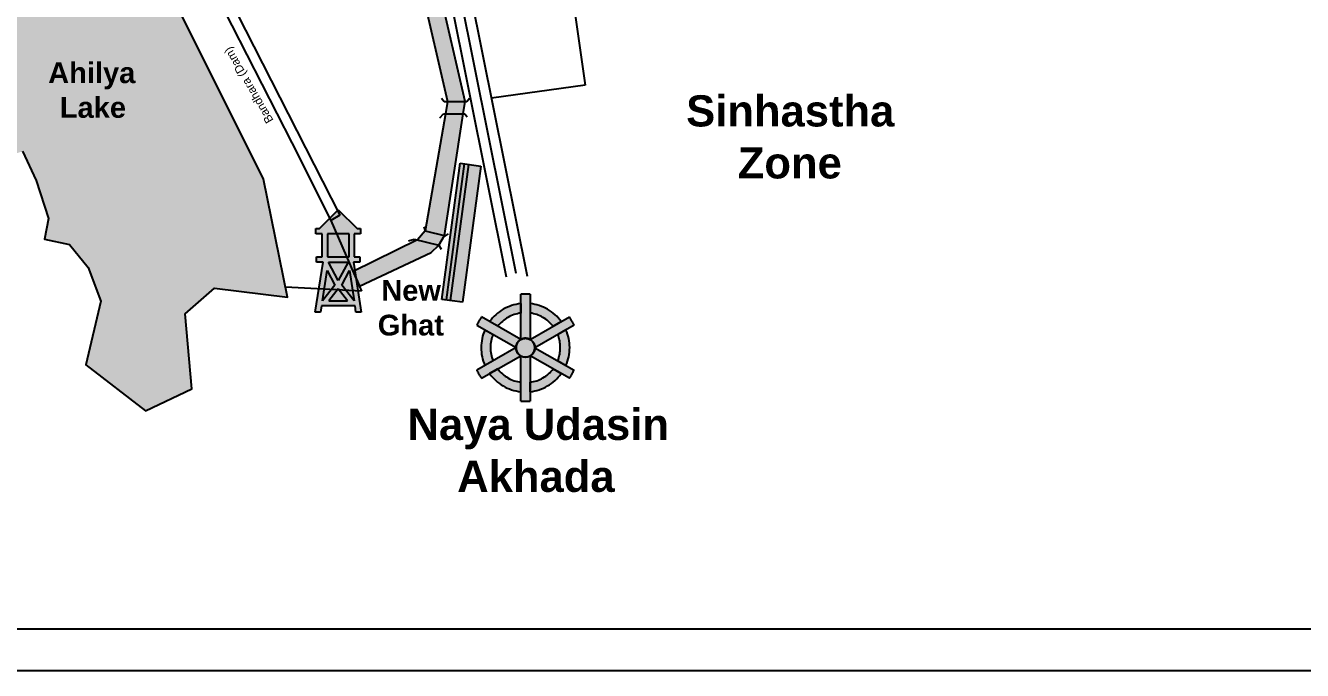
# Model space of a CAD drawing. Header units: metres. Extents: x 125.25 to 127.94, y 109.47 to 110.92.
# Drawn here: x 125.4898 to 125.7969, y 109.4658 to 109.6209 of the extents above; entities that cross this region are included whole.
import ezdxf

# ---------------------------------------------------------------- set-up
doc = ezdxf.new("R2010")
doc.units = ezdxf.units.M
doc.linetypes.add('DASHED2', pattern=[0.375, 0.25, -0.125])
doc.linetypes.add('DASHEDX2', pattern=[38.099999999999994, 25.4, -12.7])
doc.styles.get("Standard").update_dxf_attribs({"font": 'arial.ttf'})
pattern_1 = [(0, (0, 0), (0, 6.985), [5.08, -1.905]), (90, (0, 0), (-6.985, 4.277078946022131e-16), [5.08, -1.905])]

# ---------------------------------------------------------------- blocks, each defined once
blk = doc.blocks.new('A$C41FF0212')
at = {"linetype": 'DASHEDX2', "true_color": 0xffffff, "transparency": 33554687}
h = blk.add_hatch(color=7, dxfattribs=at)
h.dxf.hatch_style = 1
edge = h.paths.add_edge_path()
edge.add_line((0.009810053648588224, 0.02023095741278836), (0.009807084236798356, 0.01053818119704282))
edge.add_arc((0.008810050707553271, 0.008816867412440125), 0.001989220199852741, 59.9193663883004, 120.0806349087099)
edge.add_line((0.007813017139342635, 0.01053818117447288), (0.007810053648588224, 0.02023095741278836))
edge.add_arc((0.008810053648588223, 0.008810029477800203), 0.01146462362645163, 84.99602569108208, 95.00397430891792, ccw=False)
edge = h.paths.add_edge_path()
edge.add_line((0.009807087214203676, 0.01053817947927114), (0.01820807795371283, 0.01537621056397809))
edge.add_arc((0.008810053648588227, 0.008810029477800182), 0.01146462362645165, 24.93315632470302, 34.9411049425388, ccw=False)
edge.add_line((0.01920617681180591, 0.01364306352189733), (0.01080518607229675, 0.008805032437190382))
edge.add_arc((0.008876963372191574, 0.008848561995297174), 0.001928713976625326, 358.70676949753, 421.1674917697118)
edge = h.paths.add_edge_path()
edge.add_line((0.01080518607229675, 0.008805032437190382), (0.01921446167699539, 0.003994856742102139))
edge.add_arc((0.00881005364858819, 0.008810029477800227), 0.0114646236264517, 325.15729421149143, 335.1652428293271, ccw=False)
edge.add_line((0.01821934077739304, 0.00225999813253921), (0.009810053648588222, 0.0070835943187085))
edge.add_arc((0.00889229840302597, 0.008762485264074324), 0.001913360785944036, 298.66294626811, 361.2741843655108)
edge = h.paths.add_edge_path()
edge.add_line((0.009810053648588224, 0.007083594318708501), (0.009810053648588219, -0.002610898457187993))
edge.add_arc((0.008810053648588221, 0.00881002947780018), 0.01146462362645164, 264.99602569108214, 275.00397430891786, ccw=False)
edge.add_line((0.007810053648588224, -0.002610898457187993), (0.007810053648588221, 0.007083594318708499))
edge.add_arc((0.008810053648588223, 0.008780995651962845), 0.0019700688531454, 239.496135826314, 300.503864173686)
edge = h.paths.add_edge_path()
edge.add_line((0.006814656138358171, 0.00881829426345854), (-0.00159435437981895, 0.003994856742102139))
edge.add_arc((0.008810053648588253, 0.008810029477800227), 0.0114646236264517, 204.8347571706728, 214.8427057885085)
edge.add_line((-0.0005992334802165968, 0.00225999813253921), (0.00781005364858822, 0.0070835943187085))
edge.add_arc((0.008738579878051298, 0.008769334124422391), 0.001924546609300286, 178.5422478274661, 241.1534859248669, ccw=False)
edge = h.paths.add_edge_path()
edge.add_line((0.007813020082972766, 0.01053817947927114), (-0.0005879706565363914, 0.01537621056397809))
edge.add_arc((0.008810053648588216, 0.008810029477800182), 0.01146462362645165, 145.0588950574612, 155.0668436752969)
edge.add_line((-0.00158606951462947, 0.01364306352189733), (0.006814656138358171, 0.00881829426345854))
edge.add_arc((0.008732075451129296, 0.008854977589945533), 0.001917770186291842, 118.63530476575451, 181.0960270379363, ccw=False)
at = {"linetype": 'DASHEDX2', "transparency": 33554687}
h = blk.add_hatch(color=20, dxfattribs=at)
h.dxf.hatch_style = 1
edge = h.paths.add_edge_path()
edge.add_line((0.007810053648588219, 0.01822167653824538), (0.007810053648588219, 0.01620736723435694))
edge.add_arc((0.008810053648588216, 0.008810029477800184), 0.007464623626451644, 97.69878825760865, 142.3640811087704)
edge.add_line((0.002898766051610421, 0.01336824018271462), (0.001153218945675414, 0.01437348009074328))
edge.add_arc((0.00881005364858822, 0.008810029477800182), 0.00946462362645165, 96.06499769183557, 143.9978716745435, ccw=False)
edge = h.paths.add_edge_path()
edge.add_line((0.009810053648588224, 0.01822167653824538), (0.009810053648588224, 0.01620736723435694))
edge.add_arc((0.008810053648588227, 0.008810029477800184), 0.007464623626451644, 37.63591889122961, 82.30121174239127, ccw=False)
edge.add_line((0.01472134124556602, 0.01336824018271462), (0.01646688835150103, 0.01437348009074328))
edge.add_arc((0.008810053648588223, 0.008810029477800182), 0.00946462362645165, 36.0021283254565, 83.93500230816441)
edge = h.paths.add_edge_path()
edge.add_line((0.01746498720959411, 0.01264033304866252), (0.0157194401036591, 0.01163509314063386))
edge.add_arc((0.008810053648588223, 0.008810029477800189), 0.007464623626451644, -22.139943221981923, 22.238342376012213, ccw=False)
edge.add_line((0.01572428164579309, 0.005996836081098064), (0.01747155256487988, 0.004994595437816641))
edge.add_arc((0.008810053648588225, 0.008810029477800189), 0.009464623626451646, 336.226266212245, 383.8721329417853)
edge = h.paths.add_edge_path()
edge.add_line((0.009810053648588224, -0.0006016175826450108), (0.00981005364858822, 0.001412691721243432))
edge.add_arc((0.008810053648588223, 0.008810029477800189), 0.007464623626451648, 277.6987882576087, 322.4624802628007)
edge.add_line((0.01472916074619075, 0.004261977471535136), (0.01647643166527753, 0.003259736828253713))
edge.add_arc((0.008810053648588223, 0.008810029477800189), 0.00946462362645165, 276.0649976918356, 324.0962708285738, ccw=False)
edge = h.paths.add_edge_path()
edge.add_line((0.007810053648588219, -0.0006016175826450108), (0.007810053648588222, 0.001412691721243432))
edge.add_arc((0.00881005364858822, 0.008810029477800189), 0.007464623626451648, 217.5375197371993, 262.30121174239133, ccw=False)
edge.add_line((0.002890946550985696, 0.004261977471535136), (0.001143675631898908, 0.003259736828253713))
edge.add_arc((0.00881005364858822, 0.008810029477800189), 0.00946462362645165, 215.9037291714262, 263.9350023081644)
edge = h.paths.add_edge_path()
edge.add_line((0.0001551200875823354, 0.01264033304866252), (0.001900667193517343, 0.01163509314063386))
edge.add_arc((0.008810053648588218, 0.008810029477800189), 0.007464623626451643, 157.7616576239878, 202.139943221982)
edge.add_line((0.00189582565138335, 0.005996836081098064), (0.0001485547322965623, 0.004994595437816641))
edge.add_arc((0.008810053648588218, 0.008810029477800189), 0.009464623626451646, 156.1278670582147, 203.773733787755, ccw=False)
at = {"linetype": 'DASHEDX2', "true_color": 0xffffff, "transparency": 33554687}
h = blk.add_hatch(color=7, dxfattribs=at)
h.dxf.hatch_style = 1
edge = h.paths.add_edge_path()
edge.add_line((0.009807087214203676, 0.01053817947927114), (0.01820807795371283, 0.01537621056397809))
edge.add_arc((0.008810053648588227, 0.008810029477800182), 0.01146462362645165, 24.93315632470302, 34.9411049425388, ccw=False)
edge.add_line((0.01920617681180591, 0.01364306352189733), (0.01080518607229675, 0.008805032437190382))
edge.add_arc((0.008876963372191574, 0.008848561995297174), 0.001928713976625326, 358.70676949753, 421.1674917697118)
at = {"linetype": 'DASHEDX2', "true_color": 0xcc3300, "transparency": 33554687}
h = blk.add_hatch(color=22, dxfattribs=at)
h.dxf.hatch_style = 1
edge = h.paths.add_edge_path()
edge.add_arc((0.008810053648588221, 0.008780995651962838), 0.002025091960450592, 0, 360)
at = {"color": 18, "linetype": 'DASHEDX2', "true_color": 0x000000}
for points in [[(0.009810053648588224, 0.02023095741278836), (0.009807084236798356, 0.01053818119704282, 0.2687035224409885), (0.007813017139342635, 0.01053818117447288), (0.007810053648588224, 0.02023095741278836, -0.04369569146346969)], [(0.007810053648588219, 0.01822167653824538), (0.007810053648588219, 0.01620736723435694, 0.1973945879906858), (0.002898766051610421, 0.01336824018271462), (0.001153218945675414, 0.01437348009074328, -0.2122504552456015)], [(0.009810053648588224, 0.01822167653824538), (0.009810053648588224, 0.01620736723435694, -0.1973945879906858), (0.01472134124556602, 0.01336824018271462), (0.01646688835150103, 0.01437348009074328, 0.2122504552456015)], [(0.0001551200875823354, 0.01264033304866252), (0.001900667193517343, 0.01163509314063386, 0.1960938078674019), (0.00189582565138335, 0.005996836081098064), (0.0001485547322965623, 0.004994595437816641, -0.2109420802666859)], [(0.01746498720959411, 0.01264033304866252), (0.0157194401036591, 0.01163509314063386, -0.1960938078674019), (0.01572428164579309, 0.005996836081098064), (0.01747155256487988, 0.004994595437816641, 0.2109420802666859)], [(0.007810053648588219, -0.0006016175826450108), (0.007810053648588222, 0.001412691721243432, -0.1978407024874488), (0.002890946550985696, 0.004261977471535136), (0.001143675631898908, 0.003259736828253713, 0.2126991856762388)], [(0.009810053648588224, -0.0006016175826450108), (0.00981005364858822, 0.001412691721243432, 0.1978407024874488), (0.01472916074619075, 0.004261977471535136), (0.01647643166527753, 0.003259736828253713, -0.2126991856762388)]]:
    blk.add_lwpolyline(points, format="xyb", close=True, dxfattribs=at)
for points in [[(0.007813020082972766, 0.01053817947927114), (-0.0005879706565363914, 0.01537621056397809, 0.04369569146346959), (-0.00158606951462947, 0.01364306352189733), (0.006814656138358171, 0.00881829426345854, -0.2794906431650335), (0.007813017139342633, 0.01053818117447287)], [(0.009807087214203676, 0.01053817947927114), (0.01820807795371283, 0.01537621056397809, -0.04369569146346959), (0.01920617681180591, 0.01364306352189733), (0.01080518607229675, 0.008805032437190382, 0.2794906431650335), (0.009807087214203676, 0.01053817947927114)], [(0.006814656138358171, 0.00881829426345854, -0.001681654276185364), (0.006814656138358171, 0.00881829426345854), (-0.00159435437981895, 0.003994856742102139, 0.04369569146346952), (-0.0005992334802165968, 0.00225999813253921), (0.00781005364858822, 0.0070835943187085, -0.2801988244140493), (0.006814656138358171, 0.00881829426345854)], [(0.01080518607229675, 0.008805032437190382, 0.001681654276185364), (0.01080518607229675, 0.008805032437190382), (0.01921446167699539, 0.003994856742102139, -0.04369569146346952), (0.01821934077739304, 0.00225999813253921), (0.009810053648588222, 0.0070835943187085, 0.2801988244140493), (0.01080518607229675, 0.008805032437190382)], [(0.009810053648588224, 0.007083594318708501), (0.009810053648588219, -0.002610898457187993, -0.04369569146346952), (0.007810053648588224, -0.002610898457187993), (0.007810053648588221, 0.0070835943187085, 0.2726675198910545), (0.009810053648588224, 0.007083594318708501)]]:
    blk.add_lwpolyline(points, format="xyb", dxfattribs=at)
blk.add_circle((0.008810053648588221, 0.008780995651962838), 0.002025091960450592, dxfattribs=at)
blk = doc.blocks.new('A$C56430FAB')
at = {"linetype": 'DASHEDX2', "transparency": 33554687}
h = blk.add_hatch(dxfattribs=at)
h.set_pattern_fill('ANGLE', color=5)
h.set_pattern_definition(pattern_1)
h.paths.add_polyline_path([(0.002015567296098197, 0.04025865858996269), (0.01104399745372575, 0.04926702189254684), (0.02007242761135104, 0.04025865858996495), (0.0217756102971407, 0.04025865858996269), (0.0217756102971407, 0.03775865858996497), (0.01874633777660506, 0.03775865858997918), (0.01874633777663348, 0.02669373815201936), (0.02145790485008092, 0.02669373815201936), (0.02145790485008092, 0.02414622878869466), (0.01836426736861085, 0.02414622878869466), (0.0220879949074515, 0), (0.01955844148631058, 0), (0.01909651249991384, 0.002995343476001722), (0.01104399745372575, 0.002995343476015933), (0.002991482407546304, 0.002995343476001718), (0.002529553421140918, 0), (0, 0), (0.003723727538840649, 0.02414622878869466), (0.0006300900573705803, 0.02414622878869466), (0.0006300900573705803, 0.02669373815201936), (0.003341657130818021, 0.02669373815201936), (0.003341657130846442, 0.03775865858996898), (0.0003123846103108008, 0.03775865858996497), (0.0003123846103108008, 0.04025865858996269)])
h = blk.add_hatch(dxfattribs=at)
h.set_pattern_fill('ANGLE', color=5)
h.set_pattern_definition(pattern_1)
h.paths.add_polyline_path([(0.002015567296098197, 0.04025865858996269), (0.01104399745372575, 0.04926702189254684), (0.02007242761135104, 0.04025865858996495), (0.0217756102971407, 0.04025865858996269), (0.0217756102971407, 0.03775865858996497), (0.01874633777660506, 0.03775865858997918), (0.01874633777663348, 0.02669373815201936), (0.02145790485008092, 0.02669373815201936), (0.02145790485008092, 0.02414622878869466), (0.01836426736861085, 0.02414622878869466), (0.0220879949074515, 0), (0.01955844148631058, 0), (0.01909651249991384, 0.002995343476001722), (0.01104399745372575, 0.002995343476015933), (0.002991482407546304, 0.002995343476001718), (0.002529553421140918, 0), (0, 0), (0.003723727538840649, 0.02414622878869466), (0.0006300900573705803, 0.02414622878869466), (0.0006300900573705803, 0.02669373815201936), (0.003341657130818021, 0.02669373815201936), (0.003341657130846442, 0.03775865858996898), (0.0003123846103108008, 0.03775865858996497), (0.0003123846103108008, 0.04025865858996269)])
h.paths.add_polyline_path([(0.005841657130815747, 0.02669373815201936), (0.01104399745372575, 0.02669373815201936), (0.01624633777663576, 0.02669373815201936), (0.01624633777663575, 0.03775865858997229), (0.01104399745372575, 0.03775865858997918), (0.00584165713081575, 0.03775865858997229)], flags=16)
h.paths.add_polyline_path([(0.01646811103091956, 0.02003901344290485), (0.01871097325366122, 0.005495343475985237), (0.01273238490196604, 0.01307653299075184)], flags=16)
h.paths.add_polyline_path([(0.006560870465686078, 0.005495343475997039), (0.01104399745372575, 0.005495343476013659), (0.01552712444177473, 0.005495343475985237), (0.01104399745372575, 0.01118020306418543)], flags=16)
h.paths.add_polyline_path([(0.00337702165380121, 0.005495343475999098), (0.005619883876505583, 0.020039013442954), (0.00935561000548546, 0.01307653299075184)], flags=16)
h.paths.add_polyline_path([(0.01583471394746994, 0.02414622878869466), (0.01104399745372575, 0.01521750414759993), (0.006253280959981566, 0.02414622878869466), (0.01104399745372575, 0.02414622878869466)], flags=16)
h = blk.add_hatch(color=5, dxfattribs=at)
h.dxf.hatch_style = 1
h.paths.add_polyline_path([(0.002015567296098197, 0.04025865858996269), (0.01104399745372575, 0.04926702189254684), (0.02007242761135104, 0.04025865858996495), (0.0217756102971407, 0.04025865858996269), (0.0217756102971407, 0.03775865858996497), (0.01874633777660506, 0.03775865858997918), (0.01874633777663348, 0.02669373815201936), (0.02145790485008092, 0.02669373815201936), (0.02145790485008092, 0.02414622878869466), (0.01836426736861085, 0.02414622878869466), (0.0220879949074515, 0), (0.01955844148631058, 0), (0.01909651249991384, 0.002995343476001722), (0.01104399745372575, 0.002995343476015933), (0.002991482407546304, 0.002995343476001718), (0.002529553421140918, 0), (0, 0), (0.003723727538840649, 0.02414622878869466), (0.0006300900573705803, 0.02414622878869466), (0.0006300900573705803, 0.02669373815201936), (0.003341657130818021, 0.02669373815201936), (0.003341657130846442, 0.03775865858996898), (0.0003123846103108008, 0.03775865858996497), (0.0003123846103108008, 0.04025865858996269)])
h.paths.add_polyline_path([(0.005841657130815747, 0.02669373815201936), (0.01104399745372575, 0.02669373815201936), (0.01624633777663576, 0.02669373815201936), (0.01624633777663575, 0.03775865858997229), (0.01104399745372575, 0.03775865858997918), (0.00584165713081575, 0.03775865858997229)], flags=16)
h.paths.add_polyline_path([(0.01646811103091956, 0.02003901344290485), (0.01871097325366122, 0.005495343475985237), (0.01273238490196604, 0.01307653299075184)], flags=16)
h.paths.add_polyline_path([(0.006560870465686078, 0.005495343475997039), (0.01104399745372575, 0.005495343476013659), (0.01552712444177473, 0.005495343475985237), (0.01104399745372575, 0.01118020306418543)], flags=16)
h.paths.add_polyline_path([(0.00337702165380121, 0.005495343475999098), (0.005619883876505583, 0.020039013442954), (0.00935561000548546, 0.01307653299075184)], flags=16)
h.paths.add_polyline_path([(0.01583471394746994, 0.02414622878869466), (0.01104399745372575, 0.01521750414759993), (0.006253280959981566, 0.02414622878869466), (0.01104399745372575, 0.02414622878869466)], flags=16)
at = {"linetype": 'DASHEDX2', "true_color": 0xffffff, "transparency": 33554687}
h = blk.add_hatch(dxfattribs=at)
h.set_pattern_fill('ANGLE')
h.set_pattern_definition(pattern_1)
h.paths.add_polyline_path([(0.005841657130815747, 0.02669373815201936), (0.01104399745372575, 0.02669373815201936), (0.01624633777663576, 0.02669373815201936), (0.01624633777663575, 0.03775865858997229), (0.01104399745372575, 0.03775865858997918), (0.00584165713081575, 0.03775865858997229)])
h.paths.add_polyline_path([(0.01646811103091956, 0.02003901344290485), (0.01871097325366122, 0.005495343475985237), (0.01273238490196604, 0.01307653299075184)])
h.paths.add_polyline_path([(0.006560870465686078, 0.005495343475997039), (0.01104399745372575, 0.005495343476013659), (0.01552712444177473, 0.005495343475985237), (0.01104399745372575, 0.01118020306418543)])
h.paths.add_polyline_path([(0.00337702165380121, 0.005495343475999098), (0.005619883876505583, 0.020039013442954), (0.00935561000548546, 0.01307653299075184)])
h.paths.add_polyline_path([(0.01583471394746994, 0.02414622878869466), (0.01104399745372575, 0.01521750414759993), (0.006253280959981566, 0.02414622878869466), (0.01104399745372575, 0.02414622878869466)])
h = blk.add_hatch(dxfattribs=at)
h.set_pattern_fill('ANGLE')
h.set_pattern_definition(pattern_1)
h.paths.add_polyline_path([(0.005841657130815747, 0.02669373815201936), (0.01104399745372575, 0.02669373815201936), (0.01624633777663576, 0.02669373815201936), (0.01624633777663575, 0.03775865858997229), (0.01104399745372575, 0.03775865858997918), (0.00584165713081575, 0.03775865858997229)])
h.paths.add_polyline_path([(0.01646811103091956, 0.02003901344290485), (0.01871097325366122, 0.005495343475985237), (0.01273238490196604, 0.01307653299075184)])
h.paths.add_polyline_path([(0.006560870465686078, 0.005495343475997039), (0.01104399745372575, 0.005495343476013659), (0.01552712444177473, 0.005495343475985237), (0.01104399745372575, 0.01118020306418543)])
h.paths.add_polyline_path([(0.00337702165380121, 0.005495343475999098), (0.005619883876505583, 0.020039013442954), (0.00935561000548546, 0.01307653299075184)])
h.paths.add_polyline_path([(0.01583471394746994, 0.02414622878869466), (0.01104399745372575, 0.01521750414759993), (0.006253280959981566, 0.02414622878869466), (0.01104399745372575, 0.02414622878869466)])
h = blk.add_hatch(color=7, dxfattribs=at)
h.dxf.hatch_style = 1
h.paths.add_polyline_path([(0.005841657130815747, 0.02669373815201936), (0.01104399745372575, 0.02669373815201936), (0.01624633777663576, 0.02669373815201936), (0.01624633777663575, 0.03775865858997229), (0.01104399745372575, 0.03775865858997918), (0.00584165713081575, 0.03775865858997229)])
h.paths.add_polyline_path([(0.01646811103091956, 0.02003901344290485), (0.01871097325366122, 0.005495343475985237), (0.01273238490196604, 0.01307653299075184)])
h.paths.add_polyline_path([(0.006560870465686078, 0.005495343475997039), (0.01104399745372575, 0.005495343476013659), (0.01552712444177473, 0.005495343475985237), (0.01104399745372575, 0.01118020306418543)])
h.paths.add_polyline_path([(0.00337702165380121, 0.005495343475999098), (0.005619883876505583, 0.020039013442954), (0.00935561000548546, 0.01307653299075184)])
h.paths.add_polyline_path([(0.01583471394746994, 0.02414622878869466), (0.01104399745372575, 0.01521750414759993), (0.006253280959981566, 0.02414622878869466), (0.01104399745372575, 0.02414622878869466)])
at = {"color": 18, "linetype": 'DASHEDX2', "true_color": 0x000000}
for points in [[(0.002015567296098197, 0.04025865858996269), (0.01104399745372575, 0.04926702189254684), (0.02007242761135104, 0.04025865858996495), (0.0217756102971407, 0.04025865858996269), (0.0217756102971407, 0.03775865858996497), (0.01874633777660506, 0.03775865858997918), (0.01874633777663348, 0.02669373815201936), (0.02145790485008092, 0.02669373815201936), (0.02145790485008092, 0.02414622878869466), (0.01836426736861085, 0.02414622878869466), (0.0220879949074515, 0), (0.01955844148631058, 0), (0.01909651249991384, 0.002995343476001722), (0.01104399745372575, 0.002995343476015933), (0.002991482407546304, 0.002995343476001718), (0.002529553421140918, 0), (0, 0), (0.003723727538840649, 0.02414622878869466), (0.0006300900573705803, 0.02414622878869466), (0.0006300900573705803, 0.02669373815201936), (0.003341657130818021, 0.02669373815201936), (0.003341657130846442, 0.03775865858996898), (0.0003123846103108008, 0.03775865858996497), (0.0003123846103108008, 0.04025865858996269)], [(0.005841657130815747, 0.02669373815201936), (0.01104399745372575, 0.02669373815201936), (0.01624633777663576, 0.02669373815201936), (0.01624633777663575, 0.03775865858997229), (0.01104399745372575, 0.03775865858997918), (0.00584165713081575, 0.03775865858997229)], [(0.00337702165380121, 0.005495343475999098), (0.005619883876505583, 0.020039013442954), (0.00935561000548546, 0.01307653299075184)], [(0.01583471394746994, 0.02414622878869466), (0.01104399745372575, 0.01521750414759993), (0.006253280959981566, 0.02414622878869466), (0.01104399745372575, 0.02414622878869466)], [(0.01646811103091956, 0.02003901344290485), (0.01871097325365243, 0.005495343475985237), (0.01871097325366122, 0.005495343475985237), (0.01273238490196604, 0.01307653299075184)], [(0.006560870465686078, 0.005495343475997039), (0.01104399745372575, 0.005495343476013659), (0.01552712444177473, 0.005495343475985237), (0.01104399745372575, 0.01118020306418543)]]:
    blk.add_lwpolyline(points, close=True, dxfattribs=at)

msp = doc.modelspace()

# ---------------------------------------------------------------- hatches: boundary and pattern name
at = {"linetype": 'DASHEDX2', "transparency": 33554508}
h = msp.add_hatch(color=4, dxfattribs=at)
h.dxf.hatch_style = 1
h.paths.add_polyline_path([(125.5955366982509, 109.6026533651183), (125.5913071437259, 109.6026594783783)], flags=17)
edge = h.paths.add_edge_path()
edge.add_line((125.5955366982509, 109.6026533651183), (125.5913071437259, 109.6026594783783))
edge.add_line((125.5955366982509, 109.6026533651183), (125.5892586878045, 109.6300990741029))
edge.add_line((125.5892586878045, 109.6300990741029), (125.5902478063717, 109.6317627452152))
edge.add_line((125.5902478063717, 109.6317627452152), (125.5906090754199, 109.6402262983688))
edge.add_line((125.5906090754199, 109.6402262983688), (125.5921566866974, 109.6445411351514))
edge.add_line((125.5921566866974, 109.6445411351514), (125.5984094635989, 109.6477189138554))
edge.add_line((125.5984094635989, 109.6477189138554), (125.6012219489922, 109.6482148856566))
edge.add_line((125.6012219489922, 109.6482148856566), (125.6074535410207, 109.648159777395))
edge.add_line((125.6074535410207, 109.648159777395), (125.6139121121932, 109.6532037801324))
edge.add_line((125.6139121121932, 109.6532037801324), (125.617073858455, 109.6595963052866))
edge.add_line((125.617073858455, 109.6595963052866), (125.6188822496686, 109.6629623562975))
edge.add_line((125.6188822496686, 109.6629623562975), (125.6159313946608, 109.6725777740297))
edge.add_line((125.6159313946608, 109.6725777740297), (125.6159313946608, 109.6772105798373))
edge.add_line((125.6159313946608, 109.6772105798373), (125.6180664973232, 109.6773998375424))
edge.add_line((125.6180664973232, 109.6773998375424), (125.6281041022886, 109.6831958981582))
edge.add_line((125.6281041022886, 109.6831958981582), (125.6340226340678, 109.6890385762737))
edge.add_line((125.6340226340678, 109.6890385762737), (125.6394047040887, 109.6891712501728))
edge.add_line((125.6394047040887, 109.6891712501728), (125.6598809875258, 109.6913019412731))
edge.add_line((125.6598809875258, 109.6913019412731), (125.6600986464772, 109.6951612554903))
edge.add_line((125.6600986464772, 109.6951612554903), (125.6599738110966, 109.6951189676421))
edge.add_line((125.6599738110966, 109.6951189676421), (125.6557901627482, 109.6952261641498))
edge.add_line((125.6557901627482, 109.6952261641498), (125.6426980774992, 109.6931168684422))
edge.add_line((125.6426980774992, 109.6931168684422), (125.6427145552597, 109.6943776215005))
edge.add_line((125.6427145552597, 109.6943776215005), (125.6370679007951, 109.6936085769925))
edge.add_line((125.6370679007951, 109.6936085769925), (125.6367740703333, 109.6925008261367))
edge.add_line((125.6367740703333, 109.6925008261367), (125.630817382849, 109.6911928786358))
edge.add_line((125.630817382849, 109.6911928786358), (125.6248446017413, 109.6922109710279))
edge.add_line((125.6248446017413, 109.6922109710279), (125.6247649821658, 109.6907655502795))
edge.add_line((125.6247649821658, 109.6907655502795), (125.6265166300267, 109.6889223120611))
edge.add_line((125.6265166300267, 109.6889223120611), (125.6260772918809, 109.6841322790927))
edge.add_line((125.6260772918809, 109.6841322790927), (125.6170471007277, 109.6855344112512))
edge.add_line((125.6170471007277, 109.6855344112512), (125.6105903355728, 109.6767175029621))
edge.add_line((125.6105903355728, 109.6767175029621), (125.6110636039157, 109.6701977210455))
edge.add_arc((125.6123846411051, 109.6698853231909), 0.001357472532052353, 166.6951573515734, 230.9057590157286)
edge.add_line((125.6115286219116, 109.6688317754627), (125.6147131125282, 109.6674197842174))
edge.add_arc((125.6139809760488, 109.665618927944), 0.001943992577688205, 8.167553037594473, 67.87584415197529, ccw=False)
edge.add_line((125.6159052504062, 109.6658951078481), (125.6145621409244, 109.6599359051299))
edge.add_line((125.6145621409244, 109.6599359051299), (125.6118222001043, 109.6544061930276))
edge.add_line((125.6118222001043, 109.6544061930276), (125.6071403374368, 109.6501458983391))
edge.add_line((125.6071403374368, 109.6501458983391), (125.593655526496, 109.6509511957968))
edge.add_line((125.593655526496, 109.6509511957968), (125.5814601031803, 109.6420929186571))
edge.add_line((125.5814601031803, 109.6420929186571), (125.5559308061273, 109.6312394069173))
edge.add_line((125.5559308061273, 109.6312394069173), (125.536001148406, 109.6330894939733))
edge.add_line((125.536001148406, 109.6330894939733), (125.5378798535739, 109.62939913613))
edge.add_line((125.5378798535739, 109.62939913613), (125.5395992527928, 109.6296875912545))
edge.add_line((125.5395992527928, 109.6296875912545), (125.5409515586308, 109.6300524566033))
edge.add_line((125.5409515586308, 109.6300524566033), (125.5444540230112, 109.6299173217617))
edge.add_line((125.5444540230112, 109.6299173217617), (125.5495693929678, 109.6293208342477))
edge.add_line((125.5495693929678, 109.6293208342477), (125.5515978545914, 109.6290100228356))
edge.add_line((125.5515978545914, 109.6290100228356), (125.5598063421414, 109.6294694838499))
edge.add_line((125.5598063421414, 109.6294694838499), (125.5606915716968, 109.62796952923))
edge.add_line((125.5606915716968, 109.62796952923), (125.5666020193973, 109.6303865448546))
edge.add_line((125.5666020193973, 109.6303865448546), (125.5728283883082, 109.6332829617646))
edge.add_line((125.5728283883082, 109.6332829617646), (125.5798288220918, 109.6368498425263))
edge.add_line((125.5798288220918, 109.6368498425263), (125.5874653108808, 109.6422820606279))
edge.add_line((125.5874653108808, 109.6422820606279), (125.5860116573787, 109.6398481102869))
edge.add_line((125.5860116573787, 109.6398481102869), (125.5848553703833, 109.6363162800848))
edge.add_line((125.5848553703833, 109.6363162800848), (125.5855753235289, 109.6331768782973))
edge.add_line((125.5855753235289, 109.6331768782973), (125.5849766430311, 109.6300975500545))
edge.add_line((125.5849766430311, 109.6300975500545), (125.5913071437259, 109.6026594783783))
edge = h.paths.add_edge_path(flags=17)
edge.add_line((125.5913071437259, 109.6026594783783), (125.5955366982509, 109.6026533651183))
edge.add_line((125.5849766430311, 109.6300975500545), (125.5913071437259, 109.6026594783783))
edge.add_line((125.5855753235289, 109.6331768782973), (125.5849766430311, 109.6300975500545))
edge.add_line((125.5848553703833, 109.6363162800848), (125.5855753235289, 109.6331768782973))
edge.add_line((125.5860116573787, 109.6398481102869), (125.5848553703833, 109.6363162800848))
edge.add_line((125.5874653108808, 109.6422820606279), (125.5860116573787, 109.6398481102869))
edge.add_line((125.5798288220918, 109.6368498425263), (125.5874653108808, 109.6422820606279))
edge.add_line((125.5728283883082, 109.6332829617646), (125.5798288220918, 109.6368498425263))
edge.add_line((125.5666020193973, 109.6303865448546), (125.5728283883082, 109.6332829617646))
edge.add_line((125.5606915716968, 109.62796952923), (125.5666020193973, 109.6303865448546))
edge.add_line((125.5598063421414, 109.6294694838499), (125.5606915716968, 109.62796952923))
edge.add_line((125.5515978545914, 109.6290100228356), (125.5598063421414, 109.6294694838499))
edge.add_line((125.5495693929678, 109.6293208342477), (125.5515978545914, 109.6290100228356))
edge.add_line((125.5444540230112, 109.6299173217617), (125.5495693929678, 109.6293208342477))
edge.add_line((125.5409515586308, 109.6300524566033), (125.5444540230112, 109.6299173217617))
edge.add_line((125.5395992527928, 109.6296875912545), (125.5409515586308, 109.6300524566033))
edge.add_line((125.5378798535739, 109.62939913613), (125.5395992527928, 109.6296875912545))
edge.add_line((125.536001148406, 109.6330894939733), (125.5378798535739, 109.62939913613))
edge.add_line((125.5559308061273, 109.6312394069173), (125.536001148406, 109.6330894939733))
edge.add_line((125.5814601031803, 109.6420929186571), (125.5559308061273, 109.6312394069173))
edge.add_line((125.593655526496, 109.6509511957968), (125.5814601031803, 109.6420929186571))
edge.add_line((125.6071403374368, 109.6501458983391), (125.593655526496, 109.6509511957968))
edge.add_line((125.6118222001043, 109.6544061930276), (125.6071403374368, 109.6501458983391))
edge.add_line((125.6145621409244, 109.6599359051299), (125.6118222001043, 109.6544061930276))
edge.add_line((125.6159052504062, 109.6658951078481), (125.6145621409244, 109.6599359051299))
edge.add_arc((125.6139809760488, 109.665618927944), 0.001943992577688205, 8.16755303759441, 67.87584415197527)
edge.add_line((125.6115286219116, 109.6688317754627), (125.6147131125282, 109.6674197842174))
edge.add_arc((125.6123846411051, 109.6698853231909), 0.001357472532052353, 166.6951573515734, 230.9057590157286)
edge.add_line((125.6105903355728, 109.6767175029621), (125.6110636039157, 109.6701977210455))
edge.add_line((125.6170471007277, 109.6855344112512), (125.6105903355728, 109.6767175029621))
edge.add_line((125.6260772918809, 109.6841322790927), (125.6170471007277, 109.6855344112512))
edge.add_line((125.6265166300267, 109.6889223120611), (125.6260772918809, 109.6841322790927))
edge.add_line((125.6247649821658, 109.6907655502795), (125.6265166300267, 109.6889223120611))
edge.add_line((125.6248446017413, 109.6922109710279), (125.6247649821658, 109.6907655502795))
edge.add_line((125.630817382849, 109.6911928786358), (125.6248446017413, 109.6922109710279))
edge.add_line((125.6367740703333, 109.6925008261367), (125.630817382849, 109.6911928786358))
edge.add_line((125.6370679007951, 109.6936085769925), (125.6367740703333, 109.6925008261367))
edge.add_line((125.6427145552597, 109.6943776215005), (125.6370679007951, 109.6936085769925))
edge.add_line((125.6426980774992, 109.6931168684422), (125.6427145552597, 109.6943776215005))
edge.add_line((125.6557901627482, 109.6952261641498), (125.6426980774992, 109.6931168684422))
edge.add_line((125.6599738110966, 109.6951189676421), (125.6557901627482, 109.6952261641498))
edge.add_line((125.6600986464772, 109.6951612554903), (125.6599738110966, 109.6951189676421))
edge.add_line((125.6598809875258, 109.6913019412731), (125.6600986464772, 109.6951612554903))
edge.add_line((125.6394047040887, 109.6891712501728), (125.6598809875258, 109.6913019412731))
edge.add_line((125.6340226340678, 109.6890385762737), (125.6394047040887, 109.6891712501728))
edge.add_line((125.6281041022886, 109.6831958981582), (125.6340226340678, 109.6890385762737))
edge.add_line((125.6180664973232, 109.6773998375424), (125.6281041022886, 109.6831958981582))
edge.add_line((125.6159313946608, 109.6772105798373), (125.6180664973232, 109.6773998375424))
edge.add_line((125.6159313946608, 109.6725777740297), (125.6159313946608, 109.6772105798373))
edge.add_line((125.6188822496686, 109.6629623562975), (125.6159313946608, 109.6725777740297))
edge.add_line((125.617073858455, 109.6595963052866), (125.6188822496686, 109.6629623562975))
edge.add_line((125.6139121121932, 109.6532037801324), (125.617073858455, 109.6595963052866))
edge.add_line((125.6074535410207, 109.648159777395), (125.6139121121932, 109.6532037801324))
edge.add_line((125.6012219489922, 109.6482148856566), (125.6074535410207, 109.648159777395))
edge.add_line((125.5984094635989, 109.6477189138554), (125.6012219489922, 109.6482148856566))
edge.add_line((125.5921566866974, 109.6445411351514), (125.5984094635989, 109.6477189138554))
edge.add_line((125.5906090754199, 109.6402262983688), (125.5921566866974, 109.6445411351514))
edge.add_line((125.5902478063717, 109.6317627452152), (125.5906090754199, 109.6402262983688))
edge.add_line((125.5892586878045, 109.6300990741029), (125.5902478063717, 109.6317627452152))
edge.add_line((125.5955366982509, 109.6026533651183), (125.5892586878045, 109.6300990741029))
h = msp.add_hatch(color=4, dxfattribs=at)
h.dxf.hatch_style = 1
h.paths.add_polyline_path([(125.5955366982509, 109.6026533651183), (125.5913071437259, 109.6026594783783)], flags=17)
edge = h.paths.add_edge_path()
edge.add_line((125.5955366982509, 109.6026533651183), (125.5913071437259, 109.6026594783783))
edge.add_line((125.5955366982509, 109.6026533651183), (125.5892586878045, 109.6300990741029))
edge.add_line((125.5892586878045, 109.6300990741029), (125.5902478063717, 109.6317627452152))
edge.add_line((125.5902478063717, 109.6317627452152), (125.5906090754199, 109.6402262983688))
edge.add_line((125.5906090754199, 109.6402262983688), (125.5921566866974, 109.6445411351514))
edge.add_line((125.5921566866974, 109.6445411351514), (125.5984094635989, 109.6477189138554))
edge.add_line((125.5984094635989, 109.6477189138554), (125.6012219489922, 109.6482148856566))
edge.add_line((125.6012219489922, 109.6482148856566), (125.6074535410207, 109.648159777395))
edge.add_line((125.6074535410207, 109.648159777395), (125.6139121121932, 109.6532037801324))
edge.add_line((125.6139121121932, 109.6532037801324), (125.617073858455, 109.6595963052866))
edge.add_line((125.617073858455, 109.6595963052866), (125.6188822496686, 109.6629623562975))
edge.add_line((125.6188822496686, 109.6629623562975), (125.6159313946608, 109.6725777740297))
edge.add_line((125.6159313946608, 109.6725777740297), (125.6159313946608, 109.6772105798373))
edge.add_line((125.6159313946608, 109.6772105798373), (125.6180664973232, 109.6773998375424))
edge.add_line((125.6180664973232, 109.6773998375424), (125.6281041022886, 109.6831958981582))
edge.add_line((125.6281041022886, 109.6831958981582), (125.6340226340678, 109.6890385762737))
edge.add_line((125.6340226340678, 109.6890385762737), (125.6394047040887, 109.6891712501728))
edge.add_line((125.6394047040887, 109.6891712501728), (125.6598809875258, 109.6913019412731))
edge.add_line((125.6598809875258, 109.6913019412731), (125.6600986464772, 109.6951612554903))
edge.add_line((125.6600986464772, 109.6951612554903), (125.6599738110966, 109.6951189676421))
edge.add_line((125.6599738110966, 109.6951189676421), (125.6557901627482, 109.6952261641498))
edge.add_line((125.6557901627482, 109.6952261641498), (125.6426980774992, 109.6931168684422))
edge.add_line((125.6426980774992, 109.6931168684422), (125.6427145552597, 109.6943776215005))
edge.add_line((125.6427145552597, 109.6943776215005), (125.6370679007951, 109.6936085769925))
edge.add_line((125.6370679007951, 109.6936085769925), (125.6367740703333, 109.6925008261367))
edge.add_line((125.6367740703333, 109.6925008261367), (125.630817382849, 109.6911928786358))
edge.add_line((125.630817382849, 109.6911928786358), (125.6248446017413, 109.6922109710279))
edge.add_line((125.6248446017413, 109.6922109710279), (125.6247649821658, 109.6907655502795))
edge.add_line((125.6247649821658, 109.6907655502795), (125.6265166300267, 109.6889223120611))
edge.add_line((125.6265166300267, 109.6889223120611), (125.6260772918809, 109.6841322790927))
edge.add_line((125.6260772918809, 109.6841322790927), (125.6170471007277, 109.6855344112512))
edge.add_line((125.6170471007277, 109.6855344112512), (125.6105903355728, 109.6767175029621))
edge.add_line((125.6105903355728, 109.6767175029621), (125.6110636039157, 109.6701977210455))
edge.add_arc((125.6123846411051, 109.6698853231909), 0.001357472532052353, 166.6951573515734, 230.9057590157286)
edge.add_line((125.6115286219116, 109.6688317754627), (125.6147131125282, 109.6674197842174))
edge.add_arc((125.6139809760488, 109.665618927944), 0.001943992577688205, 8.167553037594473, 67.87584415197529, ccw=False)
edge.add_line((125.6159052504062, 109.6658951078481), (125.6145621409244, 109.6599359051299))
edge.add_line((125.6145621409244, 109.6599359051299), (125.6118222001043, 109.6544061930276))
edge.add_line((125.6118222001043, 109.6544061930276), (125.6071403374368, 109.6501458983391))
edge.add_line((125.6071403374368, 109.6501458983391), (125.593655526496, 109.6509511957968))
edge.add_line((125.593655526496, 109.6509511957968), (125.5814601031803, 109.6420929186571))
edge.add_line((125.5814601031803, 109.6420929186571), (125.5559308061273, 109.6312394069173))
edge.add_line((125.5559308061273, 109.6312394069173), (125.536001148406, 109.6330894939733))
edge.add_line((125.536001148406, 109.6330894939733), (125.5378798535739, 109.62939913613))
edge.add_line((125.5378798535739, 109.62939913613), (125.5395992527928, 109.6296875912545))
edge.add_line((125.5395992527928, 109.6296875912545), (125.5409515586308, 109.6300524566033))
edge.add_line((125.5409515586308, 109.6300524566033), (125.5444540230112, 109.6299173217617))
edge.add_line((125.5444540230112, 109.6299173217617), (125.5495693929678, 109.6293208342477))
edge.add_line((125.5495693929678, 109.6293208342477), (125.5515978545914, 109.6290100228356))
edge.add_line((125.5515978545914, 109.6290100228356), (125.5598063421414, 109.6294694838499))
edge.add_line((125.5598063421414, 109.6294694838499), (125.5606915716968, 109.62796952923))
edge.add_line((125.5606915716968, 109.62796952923), (125.5666020193973, 109.6303865448546))
edge.add_line((125.5666020193973, 109.6303865448546), (125.5728283883082, 109.6332829617646))
edge.add_line((125.5728283883082, 109.6332829617646), (125.5798288220918, 109.6368498425263))
edge.add_line((125.5798288220918, 109.6368498425263), (125.5874653108808, 109.6422820606279))
edge.add_line((125.5874653108808, 109.6422820606279), (125.5860116573787, 109.6398481102869))
edge.add_line((125.5860116573787, 109.6398481102869), (125.5848553703833, 109.6363162800848))
edge.add_line((125.5848553703833, 109.6363162800848), (125.5855753235289, 109.6331768782973))
edge.add_line((125.5855753235289, 109.6331768782973), (125.5849766430311, 109.6300975500545))
edge.add_line((125.5849766430311, 109.6300975500545), (125.5913071437259, 109.6026594783783))
edge = h.paths.add_edge_path(flags=17)
edge.add_line((125.5913071437259, 109.6026594783783), (125.5955366982509, 109.6026533651183))
edge.add_line((125.5849766430311, 109.6300975500545), (125.5913071437259, 109.6026594783783))
edge.add_line((125.5855753235289, 109.6331768782973), (125.5849766430311, 109.6300975500545))
edge.add_line((125.5848553703833, 109.6363162800848), (125.5855753235289, 109.6331768782973))
edge.add_line((125.5860116573787, 109.6398481102869), (125.5848553703833, 109.6363162800848))
edge.add_line((125.5874653108808, 109.6422820606279), (125.5860116573787, 109.6398481102869))
edge.add_line((125.5798288220918, 109.6368498425263), (125.5874653108808, 109.6422820606279))
edge.add_line((125.5728283883082, 109.6332829617646), (125.5798288220918, 109.6368498425263))
edge.add_line((125.5666020193973, 109.6303865448546), (125.5728283883082, 109.6332829617646))
edge.add_line((125.5606915716968, 109.62796952923), (125.5666020193973, 109.6303865448546))
edge.add_line((125.5598063421414, 109.6294694838499), (125.5606915716968, 109.62796952923))
edge.add_line((125.5515978545914, 109.6290100228356), (125.5598063421414, 109.6294694838499))
edge.add_line((125.5495693929678, 109.6293208342477), (125.5515978545914, 109.6290100228356))
edge.add_line((125.5444540230112, 109.6299173217617), (125.5495693929678, 109.6293208342477))
edge.add_line((125.5409515586308, 109.6300524566033), (125.5444540230112, 109.6299173217617))
edge.add_line((125.5395992527928, 109.6296875912545), (125.5409515586308, 109.6300524566033))
edge.add_line((125.5378798535739, 109.62939913613), (125.5395992527928, 109.6296875912545))
edge.add_line((125.536001148406, 109.6330894939733), (125.5378798535739, 109.62939913613))
edge.add_line((125.5559308061273, 109.6312394069173), (125.536001148406, 109.6330894939733))
edge.add_line((125.5814601031803, 109.6420929186571), (125.5559308061273, 109.6312394069173))
edge.add_line((125.593655526496, 109.6509511957968), (125.5814601031803, 109.6420929186571))
edge.add_line((125.6071403374368, 109.6501458983391), (125.593655526496, 109.6509511957968))
edge.add_line((125.6118222001043, 109.6544061930276), (125.6071403374368, 109.6501458983391))
edge.add_line((125.6145621409244, 109.6599359051299), (125.6118222001043, 109.6544061930276))
edge.add_line((125.6159052504062, 109.6658951078481), (125.6145621409244, 109.6599359051299))
edge.add_arc((125.6139809760488, 109.665618927944), 0.001943992577688205, 8.16755303759441, 67.87584415197527)
edge.add_line((125.6115286219116, 109.6688317754627), (125.6147131125282, 109.6674197842174))
edge.add_arc((125.6123846411051, 109.6698853231909), 0.001357472532052353, 166.6951573515734, 230.9057590157286)
edge.add_line((125.6105903355728, 109.6767175029621), (125.6110636039157, 109.6701977210455))
edge.add_line((125.6170471007277, 109.6855344112512), (125.6105903355728, 109.6767175029621))
edge.add_line((125.6260772918809, 109.6841322790927), (125.6170471007277, 109.6855344112512))
edge.add_line((125.6265166300267, 109.6889223120611), (125.6260772918809, 109.6841322790927))
edge.add_line((125.6247649821658, 109.6907655502795), (125.6265166300267, 109.6889223120611))
edge.add_line((125.6248446017413, 109.6922109710279), (125.6247649821658, 109.6907655502795))
edge.add_line((125.630817382849, 109.6911928786358), (125.6248446017413, 109.6922109710279))
edge.add_line((125.6367740703333, 109.6925008261367), (125.630817382849, 109.6911928786358))
edge.add_line((125.6370679007951, 109.6936085769925), (125.6367740703333, 109.6925008261367))
edge.add_line((125.6427145552597, 109.6943776215005), (125.6370679007951, 109.6936085769925))
edge.add_line((125.6426980774992, 109.6931168684422), (125.6427145552597, 109.6943776215005))
edge.add_line((125.6557901627482, 109.6952261641498), (125.6426980774992, 109.6931168684422))
edge.add_line((125.6599738110966, 109.6951189676421), (125.6557901627482, 109.6952261641498))
edge.add_line((125.6600986464772, 109.6951612554903), (125.6599738110966, 109.6951189676421))
edge.add_line((125.6598809875258, 109.6913019412731), (125.6600986464772, 109.6951612554903))
edge.add_line((125.6394047040887, 109.6891712501728), (125.6598809875258, 109.6913019412731))
edge.add_line((125.6340226340678, 109.6890385762737), (125.6394047040887, 109.6891712501728))
edge.add_line((125.6281041022886, 109.6831958981582), (125.6340226340678, 109.6890385762737))
edge.add_line((125.6180664973232, 109.6773998375424), (125.6281041022886, 109.6831958981582))
edge.add_line((125.6159313946608, 109.6772105798373), (125.6180664973232, 109.6773998375424))
edge.add_line((125.6159313946608, 109.6725777740297), (125.6159313946608, 109.6772105798373))
edge.add_line((125.6188822496686, 109.6629623562975), (125.6159313946608, 109.6725777740297))
edge.add_line((125.617073858455, 109.6595963052866), (125.6188822496686, 109.6629623562975))
edge.add_line((125.6139121121932, 109.6532037801324), (125.617073858455, 109.6595963052866))
edge.add_line((125.6074535410207, 109.648159777395), (125.6139121121932, 109.6532037801324))
edge.add_line((125.6012219489922, 109.6482148856566), (125.6074535410207, 109.648159777395))
edge.add_line((125.5984094635989, 109.6477189138554), (125.6012219489922, 109.6482148856566))
edge.add_line((125.5921566866974, 109.6445411351514), (125.5984094635989, 109.6477189138554))
edge.add_line((125.5906090754199, 109.6402262983688), (125.5921566866974, 109.6445411351514))
edge.add_line((125.5902478063717, 109.6317627452152), (125.5906090754199, 109.6402262983688))
edge.add_line((125.5892586878045, 109.6300990741029), (125.5902478063717, 109.6317627452152))
edge.add_line((125.5955366982509, 109.6026533651183), (125.5892586878045, 109.6300990741029))
at = {"transparency": 33554508}
h = msp.add_hatch(color=4, dxfattribs=at)
h.dxf.hatch_style = 1
edge = h.paths.add_edge_path()
edge.add_line((125.5206266201505, 109.6370204940717), (125.5137793174066, 109.6513083114039))
edge.add_arc((125.4987825394257, 109.6422405868195), 0.01752503862905829, 31.15903967831189, 76.11138180158832)
edge.add_line((125.5029891656655, 109.6592532666386), (125.4992673059584, 109.6596232178797))
edge.add_line((125.4992673059584, 109.6596232178797), (125.4771785265399, 109.6604965626928))
edge.add_line((125.4771785265399, 109.6604965626928), (125.4557885751044, 109.6588935705102))
edge.add_line((125.4557885751044, 109.6588935705102), (125.4432700709307, 109.6491377397923))
edge.add_line((125.4432700709307, 109.6491377397923), (125.434390237464, 109.654963440934))
edge.add_line((125.434390237464, 109.654963440934), (125.4312629502698, 109.6459285188631))
edge.add_line((125.4312629502698, 109.6459285188631), (125.4365598415828, 109.6383338257725))
edge.add_line((125.4365598415828, 109.6383338257725), (125.4503644369279, 109.6317997606656))
edge.add_line((125.4503644369279, 109.6317997606656), (125.4420147381517, 109.6247182967051))
edge.add_line((125.4420147381517, 109.6247182967051), (125.4404455716504, 109.6221346488754))
edge.add_line((125.4404455716504, 109.6221346488754), (125.437044979657, 109.6171878392269))
edge.add_line((125.437044979657, 109.6171878392269), (125.4518628838487, 109.6162737982377))
edge.add_line((125.4518628838487, 109.6162737982377), (125.4634488994954, 109.6173706484459))
edge.add_line((125.4634488994954, 109.6173706484459), (125.4694858257612, 109.6208440057369))
edge.add_line((125.4694858257612, 109.6208440057369), (125.4713887892292, 109.6184673454835))
edge.add_line((125.4713887892292, 109.6184673454835), (125.4739867655999, 109.6066319636671))
edge.add_line((125.4739867655999, 109.6066319636671), (125.464892847826, 109.5981453756304))
edge.add_line((125.464892847826, 109.5981453756304), (125.4715024020691, 109.5872262813067))
edge.add_line((125.4715024020691, 109.5872262813067), (125.4800222355849, 109.5874935309745))
edge.add_line((125.4800222355849, 109.5874935309745), (125.4890769484436, 109.5906623594045))
edge.add_line((125.4890769484436, 109.5906623594045), (125.4924230977014, 109.5836261471881))
edge.add_line((125.4924230977014, 109.5836261471881), (125.4953454806985, 109.5744809200771))
edge.add_line((125.4953454806985, 109.5744809200771), (125.4943841690688, 109.5695624790132))
edge.add_line((125.4943841690688, 109.5695624790132), (125.5003821484219, 109.5682683372972))
edge.add_line((125.5003821484219, 109.5682683372972), (125.5048640878089, 109.5627355592282))
edge.add_line((125.5048640878089, 109.5627355592282), (125.5079055131654, 109.5545798734926))
edge.add_line((125.5079055131654, 109.5545798734926), (125.5043159930038, 109.5392846491457))
edge.add_line((125.5043159930038, 109.5392846491457), (125.5186966001363, 109.5282219777225))
edge.add_line((125.5186966001363, 109.5282219777225), (125.5298547157486, 109.5335199936271))
edge.add_line((125.5298547157486, 109.5335199936271), (125.5282325220819, 109.5515394684751))
edge.add_line((125.5282325220819, 109.5515394684751), (125.5352373763086, 109.5577272452617))
edge.add_line((125.5352373763086, 109.5577272452617), (125.5528238882662, 109.555566453568))
edge.add_line((125.5528238882662, 109.555566453568), (125.5470558235525, 109.5839761498742))
edge.add_line((125.5470558235525, 109.5839761498742), (125.5206266201505, 109.6370204940717))
at = {"linetype": 'DASHEDX2', "transparency": 33554508}
h = msp.add_hatch(color=4, dxfattribs=at)
h.dxf.hatch_style = 1
h.paths.add_polyline_path([(125.595093688157, 109.5996757251457), (125.5955366982509, 109.6026533651183), (125.5892586878045, 109.6300990741029), (125.5902478063717, 109.6317627452152), (125.5906090754199, 109.6402262983688), (125.5874653108808, 109.6422820606279), (125.5866091089895, 109.6416730012105), (125.5848553703833, 109.6363162800848), (125.5855753235289, 109.6331768782973), (125.5849766430311, 109.6300975500545), (125.5913071437259, 109.6026594783783), (125.5908113438245, 109.5996784951352), (125.5859034797917, 109.5715220120783), (125.5841083715274, 109.569327226317), (125.5685794584139, 109.5617812453887), (125.5701148136522, 109.5582394208781), (125.5873582871614, 109.5662927544966), (125.5892342291663, 109.5680719163095), (125.5905806664928, 109.5704129512801)])
at = {"linetype": 'DASHEDX2', "true_color": 0x939598, "transparency": 33554508}
h = msp.add_hatch(color=252, dxfattribs=at)
h.dxf.hatch_style = 1
h.paths.add_polyline_path([(125.5899749024123, 109.5550312031269), (125.5943607296743, 109.5877825609563), (125.5993164921449, 109.5871189207414), (125.5949306648829, 109.554367562912)])

# ---------------------------------------------------------------- linework, layer by layer
at = {"color": 18, "true_color": 0x000000}
for p, q in [((125.5228619092662, 109.6533084031375), (125.5538612131697, 109.5926725664396)), ((125.52708960535, 109.6505945199742), (125.5654045494674, 109.5753321227906)), ((125.5892807780062, 109.6410948951286), (125.6054064917493, 109.5604456625124)), ((125.5966007857158, 109.6296227796297), (125.6105050170084, 109.5606625573157)), ((125.621543923993, 109.6267410160491), (125.6243795149448, 109.6065859180047)), ((125.6243795149448, 109.6065859180047), (125.6018876413443, 109.6034017874866)), ((125.5899022378059, 109.6033958856454), (125.5905329278155, 109.6026605974047)), ((125.5905329278155, 109.6026605974047), (125.595955240495, 109.602652760171)), ((125.595955240495, 109.602652760171), (125.5965577910304, 109.6034738418683)), ((125.5894641552724, 109.5987278097335), (125.5903312329176, 109.5996788057047)), ((125.5903312329176, 109.5996788057047), (125.5954855268533, 109.5996754716894)), ((125.5954855268533, 109.5996754716894), (125.5960043756402, 109.5989620332476)), ((125.5538612131697, 109.5926725664396), (125.5632873349792, 109.5739893468275)), ((125.5654045494674, 109.5753321227906), (125.5632873349792, 109.5739893468275)), ((125.5632873349792, 109.5739893468275), (125.5706270764676, 109.5570577106456)), ((125.5856369001286, 109.572471024489), (125.5859034797917, 109.5715220120783)), ((125.5859034797917, 109.5715220120783), (125.5908184964635, 109.5703565567178)), ((125.5908184964635, 109.5703565567178), (125.5915349235748, 109.5708060897185)), ((125.5818866902686, 109.5691041744376), (125.5833195444911, 109.5695204081302)), ((125.5833195444911, 109.5695204081302), (125.5892342291663, 109.5680719163095)), ((125.5892342291663, 109.5680719163095), (125.5897840439881, 109.5670896045906)), ((125.5706270764676, 109.5570577106456), (125.5523283566128, 109.5580071168549))]:
    msp.add_line(p, q, dxfattribs=at)
at = {"color": 18, "linetype": 'DASHEDX2', "true_color": 0x000000}
for p, q in [((125.5953518821684, 109.5876498329133), (125.5909660549064, 109.5548984750839)), ((125.5963430346625, 109.5875171048704), (125.5919572074005, 109.554765747041)), ((125.5685794584139, 109.5617812453887), (125.5701148136522, 109.5582394208781))]:
    msp.add_line(p, q, dxfattribs=at)
for points in [[(127.2556200472607, 110.7071924725872), (125.2503302279466, 110.7071924725872), (125.2503302279466, 109.4658067328945), (127.2556200472607, 109.4658067328945)], [(127.2456200472607, 110.6971924725872), (125.2603302279466, 110.6971924725872), (125.2603302279466, 109.4758067328945), (127.2456200472607, 109.4758067328945)], [(125.5899749024123, 109.5550312031269), (125.5943607296743, 109.5877825609563), (125.5993164921449, 109.5871189207414), (125.5949306648829, 109.554367562912)]]:
    msp.add_lwpolyline(points, close=True, dxfattribs=at)
at = {"color": 18, "true_color": 0x000000}
msp.add_lwpolyline([(125.4890769484436, 109.5906623594045), (125.4924230977014, 109.5836261471881), (125.4953454806985, 109.5744809200771), (125.4943841690688, 109.5695624790132), (125.5003821484219, 109.5682683372972), (125.5048640878089, 109.5627355592282), (125.5079055131654, 109.5545798734926), (125.5043159930038, 109.5392846491457), (125.5186966001363, 109.5282219777225), (125.5298547157486, 109.5335199936271), (125.5282325220819, 109.5515394684751), (125.5352373763086, 109.5577272452617), (125.5528238882662, 109.555566453568), (125.5470558235525, 109.5839761498742), (125.5206266201505, 109.6370204940717), (125.5137793174066, 109.6513083114039, 0.1986962019552259), (125.5029891656655, 109.6592532666386), (125.4992673059584, 109.6596232178797), (125.4771785265399, 109.6604965626928)], format="xyb", dxfattribs=at)
at = {"color": 5}
msp.add_lwpolyline([(125.595093688157, 109.5996757251457), (125.5955366982509, 109.6026533651183), (125.5892586878045, 109.6300990741029), (125.5902478063717, 109.6317627452152), (125.5906090754199, 109.6402262983688), (125.5874653108808, 109.6422820606279), (125.5866091089895, 109.6416730012105), (125.5848553703833, 109.6363162800848), (125.5855753235289, 109.6331768782973), (125.5849766430311, 109.6300975500545), (125.5913071437259, 109.6026594783783), (125.5908113438245, 109.5996784951352), (125.5859034797917, 109.5715220120783), (125.5841083715274, 109.569327226317), (125.5685794584139, 109.5617812453887), (125.5701148136522, 109.5582394208781), (125.5873582871614, 109.5662927544966), (125.5892342291663, 109.5680719163095), (125.5905806664928, 109.5704129512801)], close=True, dxfattribs=at)
at = {"color": 1, "linetype": 'DASHED2', "lineweight": 25, "ltscale": 0.015}
msp.add_lwpolyline([(125.592597819394, 109.636519356339), (125.6077465172076, 109.5613179032203)], dxfattribs=at)

# ---------------------------------------------------------------- block references
at = {"color": 18, "linetype": 'DASHEDX2', "true_color": 0x000000}
for name, p, xscale, yscale, zscale in [('A$C56430FAB', (125.5595207020521, 109.5519601741283), 0.5, 0.5, 0.5), ('A$C41FF0212', (125.6001312091222, 109.5335266352668), 1.125, 1.125, 1.125)]:
    msp.add_blockref(name, p, dxfattribs=dict(at, xscale=xscale, yscale=yscale, zscale=zscale))

# ---------------------------------------------------------------- texts
at = {"color": 18, "true_color": 0x000000, "insert": (125.5778124414884, 109.545440395746), "char_height": 0.002, "attachment_point": 1, "rotation": 120.16238304159711}
msp.add_mtext_dynamic_manual_height_columns('\\pi0.059763;Bandhara (Dam)', width=0.1398733676870165, gutter_width=1.516051577029884, heights=[0], dxfattribs=at)
at = {"color": 18, "true_color": 0x000000, "attachment_point": 1}
for s, insert, char_height in [('\\pi0.059573;{\\fArial|b1|i0|c0|p34;Ahilya\\P\\pi0.062374;Lake}', (125.4356971515959, 109.6120462519021), 0.005), ('\\pi0.045268;{\\fArial|b1|i0|c0|p34;Sinhastha\\P\\pi0.057674;Zone}', (125.6034366597633, 109.6041279700659), 0.0075), ('\\pi0.063016;{\\fArial|b1|i0|c0|p34;New\\P\\pi0.062191;Ghat}', (125.5123517467986, 109.559698800008), 0.005), ('\\pi0.039233;{\\fArial|b1|i0|c0|p34;Naya Udasin\\P\\pi0.051189;Akhada}', (125.5424555237584, 109.5287435247117), 0.0075)]:
    msp.add_mtext_dynamic_manual_height_columns(s, width=0.1398733676870165, gutter_width=1.516051577029884, heights=[0], dxfattribs=dict(at, insert=insert, char_height=char_height))

doc.saveas('drawing.dxf')
